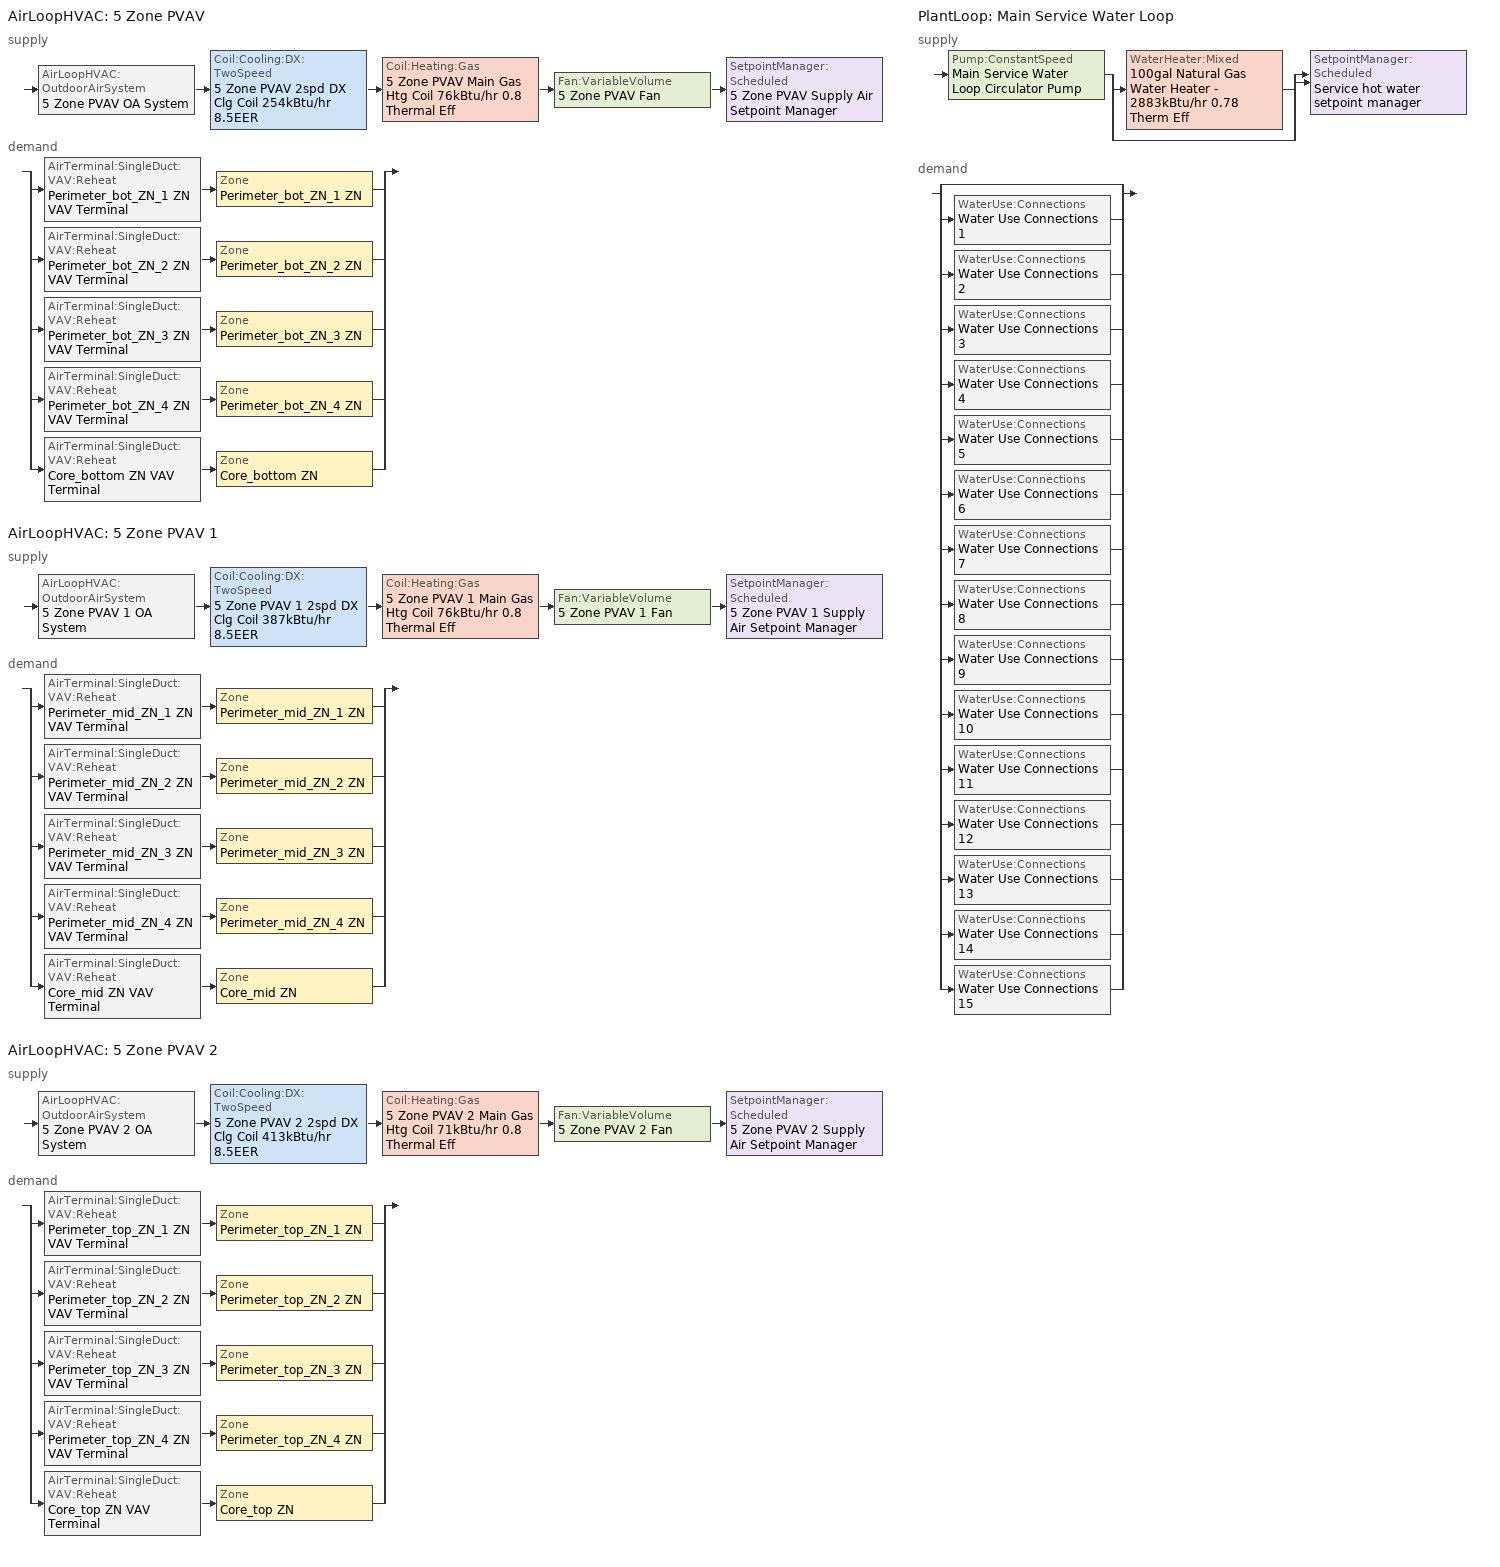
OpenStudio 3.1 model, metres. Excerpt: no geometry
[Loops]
AirLoopHVAC '5 Zone PVAV'
 supply: AirLoopHVAC:OutdoorAirSystem '5 Zone PVAV OA System' > Coil:Cooling:DX:TwoSpeed '5 Zone PVAV 2spd DX Clg Coil 254kBtu/hr 8.5EER' > Coil:Heating:Gas '5 Zone PVAV Main Gas Htg Coil 76kBtu/hr 0.8 Thermal Eff' > Fan:VariableVolume '5 Zone PVAV Fan' > SetpointManager:Scheduled '5 Zone PVAV Supply Air Setpoint Manager'
 demand: split
  | AirTerminal:SingleDuct:VAV:Reheat 'Perimeter_bot_ZN_1 ZN VAV Terminal' > Zone 'Perimeter_bot_ZN_1 ZN'
  | AirTerminal:SingleDuct:VAV:Reheat 'Perimeter_bot_ZN_2 ZN VAV Terminal' > Zone 'Perimeter_bot_ZN_2 ZN'
  | AirTerminal:SingleDuct:VAV:Reheat 'Perimeter_bot_ZN_3 ZN VAV Terminal' > Zone 'Perimeter_bot_ZN_3 ZN'
  | AirTerminal:SingleDuct:VAV:Reheat 'Perimeter_bot_ZN_4 ZN VAV Terminal' > Zone 'Perimeter_bot_ZN_4 ZN'
  | AirTerminal:SingleDuct:VAV:Reheat 'Core_bottom ZN VAV Terminal' > Zone 'Core_bottom ZN'
AirLoopHVAC '5 Zone PVAV 1'
 supply: AirLoopHVAC:OutdoorAirSystem '5 Zone PVAV 1 OA System' > Coil:Cooling:DX:TwoSpeed '5 Zone PVAV 1 2spd DX Clg Coil 387kBtu/hr 8.5EER' > Coil:Heating:Gas '5 Zone PVAV 1 Main Gas Htg Coil 76kBtu/hr 0.8 Thermal Eff' > Fan:VariableVolume '5 Zone PVAV 1 Fan' > SetpointManager:Scheduled '5 Zone PVAV 1 Supply Air Setpoint Manager'
 demand: split
  | AirTerminal:SingleDuct:VAV:Reheat 'Perimeter_mid_ZN_1 ZN VAV Terminal' > Zone 'Perimeter_mid_ZN_1 ZN'
  | AirTerminal:SingleDuct:VAV:Reheat 'Perimeter_mid_ZN_2 ZN VAV Terminal' > Zone 'Perimeter_mid_ZN_2 ZN'
  | AirTerminal:SingleDuct:VAV:Reheat 'Perimeter_mid_ZN_3 ZN VAV Terminal' > Zone 'Perimeter_mid_ZN_3 ZN'
  | AirTerminal:SingleDuct:VAV:Reheat 'Perimeter_mid_ZN_4 ZN VAV Terminal' > Zone 'Perimeter_mid_ZN_4 ZN'
  | AirTerminal:SingleDuct:VAV:Reheat 'Core_mid ZN VAV Terminal' > Zone 'Core_mid ZN'
AirLoopHVAC '5 Zone PVAV 2'
 supply: AirLoopHVAC:OutdoorAirSystem '5 Zone PVAV 2 OA System' > Coil:Cooling:DX:TwoSpeed '5 Zone PVAV 2 2spd DX Clg Coil 413kBtu/hr 8.5EER' > Coil:Heating:Gas '5 Zone PVAV 2 Main Gas Htg Coil 71kBtu/hr 0.8 Thermal Eff' > Fan:VariableVolume '5 Zone PVAV 2 Fan' > SetpointManager:Scheduled '5 Zone PVAV 2 Supply Air Setpoint Manager'
 demand: split
  | AirTerminal:SingleDuct:VAV:Reheat 'Perimeter_top_ZN_1 ZN VAV Terminal' > Zone 'Perimeter_top_ZN_1 ZN'
  | AirTerminal:SingleDuct:VAV:Reheat 'Perimeter_top_ZN_2 ZN VAV Terminal' > Zone 'Perimeter_top_ZN_2 ZN'
  | AirTerminal:SingleDuct:VAV:Reheat 'Perimeter_top_ZN_3 ZN VAV Terminal' > Zone 'Perimeter_top_ZN_3 ZN'
  | AirTerminal:SingleDuct:VAV:Reheat 'Perimeter_top_ZN_4 ZN VAV Terminal' > Zone 'Perimeter_top_ZN_4 ZN'
  | AirTerminal:SingleDuct:VAV:Reheat 'Core_top ZN VAV Terminal' > Zone 'Core_top ZN'
PlantLoop 'Main Service Water Loop'
 supply: Pump:ConstantSpeed 'Main Service Water Loop Circulator Pump' > split
  | WaterHeater:Mixed '100gal Natural Gas Water Heater - 2883kBtu/hr 0.78 Therm Eff'
  | bypass
  join > SetpointManager:Scheduled 'Service hot water setpoint manager'
 demand: split
  | bypass
  | WaterUse:Connections 'Water Use Connections 1'
  | WaterUse:Connections 'Water Use Connections 2'
  | WaterUse:Connections 'Water Use Connections 3'
  | WaterUse:Connections 'Water Use Connections 4'
  | WaterUse:Connections 'Water Use Connections 5'
  | WaterUse:Connections 'Water Use Connections 6'
  | WaterUse:Connections 'Water Use Connections 7'
  | WaterUse:Connections 'Water Use Connections 8'
  | WaterUse:Connections 'Water Use Connections 9'
  | WaterUse:Connections 'Water Use Connections 10'
  | WaterUse:Connections 'Water Use Connections 11'
  | WaterUse:Connections 'Water Use Connections 12'
  | WaterUse:Connections 'Water Use Connections 13'
  | WaterUse:Connections 'Water Use Connections 14'
  | WaterUse:Connections 'Water Use Connections 15'
[Sizing:Zone] Zone Cooling Design Supply Air Temperature Input Method=SupplyAirTemperature; Zone Cooling Design Supply Air Temperature {C}=12.7778; Zone Cooling Design Supply Air Temperature Difference {deltaC}=11.11; Zone Heating Design Supply Air Temperature Input Method=SupplyAirTemperature; Zone Heating Design Supply Air Temperature {C}=50; Zone Heating Design Supply Air Temperature Difference {deltaC}=11.11; Zone Cooling Design Supply Air Humidity Ratio {kg-H2O/kg-air}=0.0085; Zone Heating Design Supply Air Humidity Ratio {kg-H2O/kg-air}=0.008; Cooling Design Air Flow Method=DesignDay; Heating Design Air Flow Method=DesignDay; Account for Dedicated Outdoor Air System=No; Dedicated Outdoor Air System Control Strategy=NeutralSupplyAir; Dedicated Outdoor Air Low Setpoint Temperature for Design {C}=autosize; Dedicated Outdoor Air High Setpoint Temperature for Design {C}=autosize; Design Minimum Zone Ventilation Efficiency=0.6
Core_bottom ZN; Core_mid ZN; Core_top ZN; Perimeter_bot_ZN_1 ZN; Perimeter_bot_ZN_2 ZN; Perimeter_bot_ZN_3 ZN; Perimeter_bot_ZN_4 ZN; Perimeter_mid_ZN_1 ZN; Perimeter_mid_ZN_2 ZN; Perimeter_mid_ZN_3 ZN; Perimeter_mid_ZN_4 ZN; Perimeter_top_ZN_1 ZN; Perimeter_top_ZN_2 ZN; Perimeter_top_ZN_3 ZN; Perimeter_top_ZN_4 ZN
[Zone equipment]
Core_bottom ZN: Core_bottom ZN VAV Terminal
Core_mid ZN: Core_mid ZN VAV Terminal
Core_top ZN: Core_top ZN VAV Terminal
Perimeter_bot_ZN_1 ZN: Perimeter_bot_ZN_1 ZN VAV Terminal
Perimeter_bot_ZN_2 ZN: Perimeter_bot_ZN_2 ZN VAV Terminal
Perimeter_bot_ZN_3 ZN: Perimeter_bot_ZN_3 ZN VAV Terminal
Perimeter_bot_ZN_4 ZN: Perimeter_bot_ZN_4 ZN VAV Terminal
Perimeter_mid_ZN_1 ZN: Perimeter_mid_ZN_1 ZN VAV Terminal
Perimeter_mid_ZN_2 ZN: Perimeter_mid_ZN_2 ZN VAV Terminal
Perimeter_mid_ZN_3 ZN: Perimeter_mid_ZN_3 ZN VAV Terminal
Perimeter_mid_ZN_4 ZN: Perimeter_mid_ZN_4 ZN VAV Terminal
Perimeter_top_ZN_1 ZN: Perimeter_top_ZN_1 ZN VAV Terminal
Perimeter_top_ZN_2 ZN: Perimeter_top_ZN_2 ZN VAV Terminal
Perimeter_top_ZN_3 ZN: Perimeter_top_ZN_3 ZN VAV Terminal
Perimeter_top_ZN_4 ZN: Perimeter_top_ZN_4 ZN VAV Terminal
[AirLoopHVAC] Availability Schedule=OfficeMedium VAV Operation; Design Supply Air Flow Rate {m3/s}=autosize; Design Return Air Flow Fraction of Supply Air Flow=1
5 Zone PVAV; 5 Zone PVAV 1; 5 Zone PVAV 2
[Sizing:System] Type of Load to Size On=Sensible; Design Outdoor Air Flow Rate {m3/s}=Autosize; Central Heating Maximum System Air Flow Ratio=0.3; Preheat Design Temperature {C}=7.22222; Preheat Design Humidity Ratio {kg-H2O/kg-Air}=0.008; Precool Design Temperature {C}=12.7778; Precool Design Humidity Ratio {kg-H2O/kg-Air}=0.008; Central Cooling Design Supply Air Temperature {C}=12.7778; Central Heating Design Supply Air Temperature {C}=12.7778; Sizing Option=Coincident; 100% Outdoor Air in Cooling=No; 100% Outdoor Air in Heating=No; Central Cooling Design Supply Air Humidity Ratio {kg-H2O/kg-Air}=0.0085; Central Heating Design Supply Air Humidity Ratio {kg-H2O/kg-Air}=0.008; Cooling Design Air Flow Method=DesignDay; Cooling Design Air Flow Rate {m3/s}=0; Heating Design Air Flow Method=DesignDay; Heating Design Air Flow Rate {m3/s}=0; System Outdoor Air Method=VentilationRateProcedure; Zone Maximum Outdoor Air Fraction=1; Cooling Supply Air Flow Rate Per Floor Area {m3/s-m2}=0.00996765; Cooling Fraction of Autosized Cooling Supply Air Flow Rate=1; Cooling Supply Air Flow Rate Per Unit Cooling Capacity {m3/s-W}=3.94755e-05; Heating Supply Air Flow Rate Per Floor Area {m3/s-m2}=0.00996765; Heating Fraction of Autosized Heating Supply Air Flow Rate=1; Heating Fraction of Autosized Cooling Supply Air Flow Rate=1; Heating Supply Air Flow Rate Per Unit Heating Capacity {m3/s-W}=3.15882e-05; Cooling Design Capacity Method=CoolingDesignCapacity; Cooling Design Capacity {W}=autosize; Cooling Design Capacity Per Floor Area {W/m2}=234.7; Fraction of Autosized Cooling Design Capacity=1; Heating Design Capacity Method=HeatingDesignCapacity; Heating Design Capacity {W}=autosize; Heating Design Capacity Per Floor Area {W/m2}=157; Fraction of Autosized Heating Design Capacity=1; Central Cooling Capacity Control Method=OnOff
5 Zone PVAV; 5 Zone PVAV 1; 5 Zone PVAV 2
[SetpointManager:Scheduled] Control Variable=Temperature
Name | Schedule | Setpoint Node or NodeList
5 Zone PVAV Supply Air Setpoint Manager | Supply Air Temp - 55.0F | 5 Zone PVAV Supply Outlet Node
5 Zone PVAV 1 Supply Air Setpoint Manager | Supply Air Temp - 55.0F 1 | 5 Zone PVAV 1 Supply Outlet Node
5 Zone PVAV 2 Supply Air Setpoint Manager | Supply Air Temp - 55.0F 2 | 5 Zone PVAV 2 Supply Outlet Node
Service hot water setpoint manager | Service Water Loop Temp - 140F | Main Service Water Loop Supply Outlet Node
[Fan:VariableVolume] Availability Schedule=Always On Discrete; Pressure Rise {Pa}=1574.24; Maximum Flow Rate {m3/s}=Autosize; Fan Power Minimum Flow Rate Input Method=Fraction; Fan Power Minimum Flow Fraction=0.25; Fan Power Minimum Air Flow Rate {m3/s}=0; Motor In Airstream Fraction=1; Fan Power Coefficient 1=0.189848; Fan Power Coefficient 2=0.31447; Fan Power Coefficient 3=0.495682; Fan Power Coefficient 4=0; Fan Power Coefficient 5=0
Name | Fan Total Efficiency | Motor Efficiency
5 Zone PVAV Fan; 5 Zone PVAV 1 Fan | 0.5915 | 0.91
5 Zone PVAV 2 Fan | 0.6006 | 0.924
[Coil:Heating:Gas] Availability Schedule=Always On Discrete; Gas Burner Efficiency=0.8; Nominal Capacity {W}=AutoSize; Parasitic Electric Load {W}=0; Parasitic Gas Load {W}=0
5 Zone PVAV Main Gas Htg Coil 76kBtu/hr 0.8 Thermal Eff; 5 Zone PVAV 1 Main Gas Htg Coil 76kBtu/hr 0.8 Thermal Eff; 5 Zone PVAV 2 Main Gas Htg Coil 71kBtu/hr 0.8 Thermal Eff
[Coil:Cooling:DX:TwoSpeed] Availability Schedule=Always On Discrete; Rated High Speed Total Cooling Capacity {W}=Autosize; Rated High Speed Sensible Heat Ratio=Autosize; Rated High Speed COP {W/W}=3.5; Rated High Speed Air Flow Rate {m3/s}=Autosize; Unit Internal Static Air Pressure {Pa}=773.3; Total Cooling Capacity Function of Temperature Curve=DOE Ref DX Clg Coil Cool-Cap-fT; Total Cooling Capacity Function of Flow Fraction Curve=DOE Ref DX Clg Coil Cool-CAP-fFlow; Energy Input Ratio Function of Temperature Curve=DOE Ref DX Clg Coil Cool-EIR-fT; Energy Input Ratio Function of Flow Fraction Curve=DOE Ref DX Clg Coil Cool-EIR-fFlow; Part Load Fraction Correlation Curve=DOE Ref DX Clg Coil Cool-PLF-fPLR; Rated Low Speed Total Cooling Capacity {W}=Autosize; Rated Low Speed Sensible Heat Ratio=0.69; Rated Low Speed COP {W/W}=3.5; Low Speed Total Cooling Capacity Function of Temperature Curve=DOE Ref DX Clg Coil Cool-Cap-fT; Low Speed Energy Input Ratio Function of Temperature Curve=DOE Ref DX Clg Coil Cool-EIR-fT; Condenser Type=AirCooled; Minimum Outdoor Dry-Bulb Temperature for Compressor Operation {C}=-25; High Speed Evaporative Condenser Effectiveness=0; High Speed Evaporative Condenser Air Flow Rate {m3/s}=Autosize; High Speed Evaporative Condenser Pump Rated Power Consumption {W}=Autosize; Low Speed Evaporative Condenser Effectiveness=0; Low Speed Evaporative Condenser Air Flow Rate {m3/s}=Autosize; Low Speed Evaporative Condenser Pump Rated Power Consumption {W}=Autosize; Basin Heater Capacity {W/K}=10; Basin Heater Setpoint Temperature {C}=2
5 Zone PVAV 2spd DX Clg Coil 254kBtu/hr 8.5EER; 5 Zone PVAV 1 2spd DX Clg Coil 387kBtu/hr 8.5EER; 5 Zone PVAV 2 2spd DX Clg Coil 413kBtu/hr 8.5EER
[Controller:OutdoorAir] Minimum Outdoor Air Flow Rate {m3/s}=autosize; Maximum Outdoor Air Flow Rate {m3/s}=Autosize; Economizer Control Type=DifferentialDryBulb; Economizer Control Action Type=ModulateFlow; Lockout Type=LockoutWithCompressor; Minimum Limit Type=FixedMinimum; Minimum Outdoor Air Schedule=OfficeMedium VAV OA Damper; High Humidity Control=No; Heat Recovery Bypass Control Type=BypassWhenWithinEconomizerLimits
Name | Controller Mechanical Ventilation
Controller Outdoor Air 1 | 5 Zone PVAV Ventilation Controller
Controller Outdoor Air 2 | 5 Zone PVAV 1 Ventilation Controller
Controller Outdoor Air 3 | 5 Zone PVAV 2 Ventilation Controller
[Controller:MechanicalVentilation] Availability Schedule=OfficeMedium VAV OA Damper; System Outdoor Air Method=ZoneSum
5 Zone PVAV Ventilation Controller; 5 Zone PVAV 1 Ventilation Controller; 5 Zone PVAV 2 Ventilation Controller
[AirLoopHVAC:OutdoorAirSystem]
Name | Controller
5 Zone PVAV OA System | Controller Outdoor Air 1
5 Zone PVAV 1 OA System | Controller Outdoor Air 2
5 Zone PVAV 2 OA System | Controller Outdoor Air 3
[Coil:Heating:Electric] Availability Schedule=Always On Discrete; Efficiency=1
Perimeter_bot_ZN_1 ZN Electric Reheat Coil; Perimeter_bot_ZN_2 ZN Electric Reheat Coil; Perimeter_bot_ZN_3 ZN Electric Reheat Coil; Perimeter_bot_ZN_4 ZN Electric Reheat Coil; Core_bottom ZN Electric Reheat Coil; Perimeter_mid_ZN_1 ZN Electric Reheat Coil; Perimeter_mid_ZN_2 ZN Electric Reheat Coil; Perimeter_mid_ZN_3 ZN Electric Reheat Coil; Perimeter_mid_ZN_4 ZN Electric Reheat Coil; Core_mid ZN Electric Reheat Coil; Perimeter_top_ZN_1 ZN Electric Reheat Coil; Perimeter_top_ZN_2 ZN Electric Reheat Coil; Perimeter_top_ZN_3 ZN Electric Reheat Coil; Perimeter_top_ZN_4 ZN Electric Reheat Coil; Core_top ZN Electric Reheat Coil
[AirTerminal:SingleDuct:VAV:Reheat] Availability Schedule=Always On Discrete; Maximum Air Flow Rate {m3/s}=AutoSize; Zone Minimum Air Flow Input Method=Constant; Constant Minimum Air Flow Fraction=0.3; Fixed Minimum Air Flow Rate {m3/s}=0; Maximum Hot Water or Steam Flow Rate {m3/s}=AutoSize; Minimum Hot Water or Steam Flow Rate {m3/s}=0; Convergence Tolerance=0.001; Damper Heating Action=Normal; Maximum Flow per Zone Floor Area During Reheat {m3/s-m2}=AutoSize; Maximum Flow Fraction During Reheat=0.5; Maximum Reheat Air Temperature {C}=50; Control For Outdoor Air=No
Name | Reheat Coil
Perimeter_bot_ZN_1 ZN VAV Terminal | Perimeter_bot_ZN_1 ZN Electric Reheat Coil
Perimeter_bot_ZN_2 ZN VAV Terminal | Perimeter_bot_ZN_2 ZN Electric Reheat Coil
Perimeter_bot_ZN_3 ZN VAV Terminal | Perimeter_bot_ZN_3 ZN Electric Reheat Coil
Perimeter_bot_ZN_4 ZN VAV Terminal | Perimeter_bot_ZN_4 ZN Electric Reheat Coil
Core_bottom ZN VAV Terminal | Core_bottom ZN Electric Reheat Coil
Perimeter_mid_ZN_1 ZN VAV Terminal | Perimeter_mid_ZN_1 ZN Electric Reheat Coil
Perimeter_mid_ZN_2 ZN VAV Terminal | Perimeter_mid_ZN_2 ZN Electric Reheat Coil
Perimeter_mid_ZN_3 ZN VAV Terminal | Perimeter_mid_ZN_3 ZN Electric Reheat Coil
Perimeter_mid_ZN_4 ZN VAV Terminal | Perimeter_mid_ZN_4 ZN Electric Reheat Coil
Core_mid ZN VAV Terminal | Core_mid ZN Electric Reheat Coil
Perimeter_top_ZN_1 ZN VAV Terminal | Perimeter_top_ZN_1 ZN Electric Reheat Coil
Perimeter_top_ZN_2 ZN VAV Terminal | Perimeter_top_ZN_2 ZN Electric Reheat Coil
Perimeter_top_ZN_3 ZN VAV Terminal | Perimeter_top_ZN_3 ZN Electric Reheat Coil
Perimeter_top_ZN_4 ZN VAV Terminal | Perimeter_top_ZN_4 ZN Electric Reheat Coil
Core_top ZN VAV Terminal | Core_top ZN Electric Reheat Coil
[PlantLoop]
Main Service Water Loop: Glycol Concentration=0; Maximum Loop Temperature {C}=60; Minimum Loop Temperature {C}=10; Plant Loop Volume {m3}=Autocalculate; Load Distribution Scheme=Optimal
[Sizing:Plant]
Main Service Water Loop: Loop Type=Heating; Design Loop Exit Temperature {C}=60; Loop Design Temperature Difference {deltaC}=5; Sizing Option=NonCoincident; Zone Timesteps in Averaging Window=1; Coincident Sizing Factor Mode=None
[Pump:ConstantSpeed]
Main Service Water Loop Circulator Pump: Rated Flow Rate {m3/s}=autosize; Rated Pump Head {Pa}=179352; Rated Power Consumption {W}=autosize; Motor Efficiency=0.825; Fraction of Motor Inefficiencies to Fluid Stream=0; Pump Control Type=Intermittent; Design Power Sizing Method=PowerPerFlowPerPressure; Design Electric Power per Unit Flow Rate {W/(m3/s)}=348701.1; Design Shaft Power per Unit Flow Rate per Unit Head {W-s/m3-Pa}=1.28205
[WaterHeater:Mixed]
100gal Natural Gas Water Heater - 2883kBtu/hr 0.78 Therm Eff: Tank Volume {m3}=0.378541; Setpoint Temperature Schedule=Service Water Loop Temp - 140F; Deadband Temperature Difference {deltaC}=2; Maximum Temperature Limit {C}=60; Heater Control Type=Cycle; Heater Maximum Capacity {W}=844924; Heater Fuel Type=NaturalGas; Heater Thermal Efficiency=0.83; Off Cycle Parasitic Fuel Consumption Rate {W}=19.9992; Off Cycle Parasitic Fuel Type=NaturalGas; Off Cycle Parasitic Heat Fraction to Tank=0; On Cycle Parasitic Fuel Consumption Rate {W}=19.9992; On Cycle Parasitic Fuel Type=NaturalGas; On Cycle Parasitic Heat Fraction to Tank=0; Ambient Temperature Indicator=ThermalZone; Ambient Temperature Thermal Zone=Core_bottom ZN; Off Cycle Loss Coefficient to Ambient Temperature {W/K}=5.99799; On Cycle Loss Coefficient to Ambient Temperature {W/K}=5.99799; Use Side Effectiveness=1; Source Side Effectiveness=1; Use Side Design Flow Rate {m3/s}=autosize; Source Side Design Flow Rate {m3/s}=autosize; Indirect Water Heating Recovery Time {hr}=1.5; Source Side Flow Control Mode=IndirectHeatPrimarySetpoint
[WaterUse:Connections]
Name | Water Use Equipment Name 1
Water Use Connections 1 | Core_bottom Service Water Use 0.1gpm
Water Use Connections 2 | Core_mid Service Water Use 0.1gpm
Water Use Connections 3 | Core_top Service Water Use 0.1gpm
Water Use Connections 4 | Perimeter_bot_ZN_1 Service Water Use 0.02gpm
Water Use Connections 5 | Perimeter_bot_ZN_2 Service Water Use 0.01gpm
Water Use Connections 6 | Perimeter_bot_ZN_3 Service Water Use 0.02gpm
Water Use Connections 7 | Perimeter_bot_ZN_4 Service Water Use 0.01gpm
Water Use Connections 8 | Perimeter_mid_ZN_1 Service Water Use 0.02gpm
Water Use Connections 9 | Perimeter_mid_ZN_2 Service Water Use 0.01gpm
Water Use Connections 10 | Perimeter_mid_ZN_3 Service Water Use 0.02gpm
Water Use Connections 11 | Perimeter_mid_ZN_4 Service Water Use 0.01gpm
Water Use Connections 12 | Perimeter_top_ZN_1 Service Water Use 0.02gpm
Water Use Connections 13 | Perimeter_top_ZN_2 Service Water Use 0.01gpm
Water Use Connections 14 | Perimeter_top_ZN_3 Service Water Use 0.02gpm
Water Use Connections 15 | Perimeter_top_ZN_4 Service Water Use 0.01gpm
[WaterUse:Equipment:Definition] Sensible Fraction Schedule=Fraction Sensible - 0.2; Latent Fraction Schedule=Fraction Latent - 0.05
Name | Peak Flow Rate {m3/s} | Target Temperature Schedule
Core_bottom Service Water Use Def 0.1gpm | 6.15882e-06 | Mixed Water At Faucet Temp - 140F
Core_mid Service Water Use Def 0.1gpm | 6.15882e-06 | Mixed Water At Faucet Temp - 140F 1
Core_top Service Water Use Def 0.1gpm | 6.15882e-06 | Mixed Water At Faucet Temp - 140F 2
Perimeter_bot_ZN_1 Service Water Use Def 0.02gpm | 1.29833e-06 | Mixed Water At Faucet Temp - 140F 3
Perimeter_bot_ZN_2 Service Water Use Def 0.01gpm | 8.21952e-07 | Mixed Water At Faucet Temp - 140F 4
Perimeter_bot_ZN_3 Service Water Use Def 0.02gpm | 1.29833e-06 | Mixed Water At Faucet Temp - 140F 5
Perimeter_bot_ZN_4 Service Water Use Def 0.01gpm | 8.21898e-07 | Mixed Water At Faucet Temp - 140F 6
Perimeter_mid_ZN_1 Service Water Use Def 0.02gpm | 1.29833e-06 | Mixed Water At Faucet Temp - 140F 7
Perimeter_mid_ZN_2 Service Water Use Def 0.01gpm | 8.21952e-07 | Mixed Water At Faucet Temp - 140F 8
Perimeter_mid_ZN_3 Service Water Use Def 0.02gpm | 1.29833e-06 | Mixed Water At Faucet Temp - 140F 9
Perimeter_mid_ZN_4 Service Water Use Def 0.01gpm | 8.21898e-07 | Mixed Water At Faucet Temp - 140F 10
Perimeter_top_ZN_1 Service Water Use Def 0.02gpm | 1.29833e-06 | Mixed Water At Faucet Temp - 140F 11
Perimeter_top_ZN_2 Service Water Use Def 0.01gpm | 8.21952e-07 | Mixed Water At Faucet Temp - 140F 12
Perimeter_top_ZN_3 Service Water Use Def 0.02gpm | 1.29833e-06 | Mixed Water At Faucet Temp - 140F 13
Perimeter_top_ZN_4 Service Water Use Def 0.01gpm | 8.21898e-07 | Mixed Water At Faucet Temp - 140F 14
[WaterUse:Equipment] Flow Rate Fraction Schedule=OfficeMedium BLDG_SWH_SCH
Name | Water Use Equipment Definition
Core_bottom Service Water Use 0.1gpm | Core_bottom Service Water Use Def 0.1gpm
Core_mid Service Water Use 0.1gpm | Core_mid Service Water Use Def 0.1gpm
Core_top Service Water Use 0.1gpm | Core_top Service Water Use Def 0.1gpm
Perimeter_bot_ZN_1 Service Water Use 0.02gpm | Perimeter_bot_ZN_1 Service Water Use Def 0.02gpm
Perimeter_bot_ZN_2 Service Water Use 0.01gpm | Perimeter_bot_ZN_2 Service Water Use Def 0.01gpm
Perimeter_bot_ZN_3 Service Water Use 0.02gpm | Perimeter_bot_ZN_3 Service Water Use Def 0.02gpm
Perimeter_bot_ZN_4 Service Water Use 0.01gpm | Perimeter_bot_ZN_4 Service Water Use Def 0.01gpm
Perimeter_mid_ZN_1 Service Water Use 0.02gpm | Perimeter_mid_ZN_1 Service Water Use Def 0.02gpm
Perimeter_mid_ZN_2 Service Water Use 0.01gpm | Perimeter_mid_ZN_2 Service Water Use Def 0.01gpm
Perimeter_mid_ZN_3 Service Water Use 0.02gpm | Perimeter_mid_ZN_3 Service Water Use Def 0.02gpm
Perimeter_mid_ZN_4 Service Water Use 0.01gpm | Perimeter_mid_ZN_4 Service Water Use Def 0.01gpm
Perimeter_top_ZN_1 Service Water Use 0.02gpm | Perimeter_top_ZN_1 Service Water Use Def 0.02gpm
Perimeter_top_ZN_2 Service Water Use 0.01gpm | Perimeter_top_ZN_2 Service Water Use Def 0.01gpm
Perimeter_top_ZN_3 Service Water Use 0.02gpm | Perimeter_top_ZN_3 Service Water Use Def 0.02gpm
Perimeter_top_ZN_4 Service Water Use 0.01gpm | Perimeter_top_ZN_4 Service Water Use Def 0.01gpm
[Schedule:Constant]
Always On Discrete: Value=1
[Schedule:Ruleset]
OfficeMedium VAV Operation: Default Day Schedule=OfficeMedium VAV Operation Default; Summer Design Day Schedule=OfficeMedium VAV Operation Summer Design Day; Winter Design Day Schedule=OfficeMedium VAV Operation Winter Design Day
OfficeMedium VAV OA Damper: Default Day Schedule=OfficeMedium VAV OA Damper Default; Summer Design Day Schedule=OfficeMedium VAV OA Damper Summer Design Day; Winter Design Day Schedule=OfficeMedium VAV OA Damper Winter Design Day
Supply Air Temp - 55.0F: Default Day Schedule=Supply Air Temp - 55.0F Default
Supply Air Temp - 55.0F 1: Default Day Schedule=Supply Air Temp - 55.0F Default 1
Supply Air Temp - 55.0F 2: Default Day Schedule=Supply Air Temp - 55.0F Default 2
Service Water Loop Temp - 140F: Default Day Schedule=Service Water Loop Temp - 140F Default
Fraction Sensible - 0.2: Default Day Schedule=Fraction Sensible - 0.2 Default
Fraction Latent - 0.05: Default Day Schedule=Fraction Latent - 0.05 Default
Mixed Water At Faucet Temp - 140F: Default Day Schedule=Mixed Water At Faucet Temp - 140F Default
OfficeMedium BLDG_SWH_SCH: Default Day Schedule=OfficeMedium BLDG_SWH_SCH Default; Summer Design Day Schedule=OfficeMedium BLDG_SWH_SCH Summer Design Day; Winter Design Day Schedule=OfficeMedium BLDG_SWH_SCH Winter Design Day
Mixed Water At Faucet Temp - 140F 1: Default Day Schedule=Mixed Water At Faucet Temp - 140F Default 1
Mixed Water At Faucet Temp - 140F 2: Default Day Schedule=Mixed Water At Faucet Temp - 140F Default 2
Mixed Water At Faucet Temp - 140F 3: Default Day Schedule=Mixed Water At Faucet Temp - 140F Default 3
Mixed Water At Faucet Temp - 140F 4: Default Day Schedule=Mixed Water At Faucet Temp - 140F Default 4
Mixed Water At Faucet Temp - 140F 5: Default Day Schedule=Mixed Water At Faucet Temp - 140F Default 5
Mixed Water At Faucet Temp - 140F 6: Default Day Schedule=Mixed Water At Faucet Temp - 140F Default 6
Mixed Water At Faucet Temp - 140F 7: Default Day Schedule=Mixed Water At Faucet Temp - 140F Default 7
Mixed Water At Faucet Temp - 140F 8: Default Day Schedule=Mixed Water At Faucet Temp - 140F Default 8
Mixed Water At Faucet Temp - 140F 9: Default Day Schedule=Mixed Water At Faucet Temp - 140F Default 9
Mixed Water At Faucet Temp - 140F 10: Default Day Schedule=Mixed Water At Faucet Temp - 140F Default 10
Mixed Water At Faucet Temp - 140F 11: Default Day Schedule=Mixed Water At Faucet Temp - 140F Default 11
Mixed Water At Faucet Temp - 140F 12: Default Day Schedule=Mixed Water At Faucet Temp - 140F Default 12
Mixed Water At Faucet Temp - 140F 13: Default Day Schedule=Mixed Water At Faucet Temp - 140F Default 13
Mixed Water At Faucet Temp - 140F 14: Default Day Schedule=Mixed Water At Faucet Temp - 140F Default 14
[Schedule:Day]
OfficeMedium VAV Operation Default: 5, 45, 0, 22, 30, 1, 24, 0, 0
OfficeMedium VAV Operation Summer Design Day; OfficeMedium VAV OA Damper Default; OfficeMedium VAV OA Damper Summer Design Day: 6, 0, 0, 20, 0, 1, 24, 0, 0
OfficeMedium VAV Operation Winter Design Day; OfficeMedium VAV Operation Sat|Sun|WntrDsn Day; OfficeMedium VAV OA Damper Winter Design Day; OfficeMedium VAV OA Damper Sat|Sun|WntrDsn Day: 24, 0, 0
Supply Air Temp - 55.0F Default; Supply Air Temp - 55.0F Default 1; Supply Air Temp - 55.0F Default 2: 24, 0, 12.7778
Service Water Loop Temp - 140F Default; Mixed Water At Faucet Temp - 140F Default; Mixed Water At Faucet Temp - 140F Default 1; Mixed Water At Faucet Temp - 140F Default 2; Mixed Water At Faucet Temp - 140F Default 3; Mixed Water At Faucet Temp - 140F Default 4; Mixed Water At Faucet Temp - 140F Default 5; Mixed Water At Faucet Temp - 140F Default 6; Mixed Water At Faucet Temp - 140F Default 7; Mixed Water At Faucet Temp - 140F Default 8; Mixed Water At Faucet Temp - 140F Default 9; Mixed Water At Faucet Temp - 140F Default 10; Mixed Water At Faucet Temp - 140F Default 11; Mixed Water At Faucet Temp - 140F Default 12; Mixed Water At Faucet Temp - 140F Default 13; Mixed Water At Faucet Temp - 140F Default 14: 24, 0, 60
Fraction Sensible - 0.2 Default: 24, 0, 0.2
Fraction Latent - 0.05 Default: 24, 0, 0.05
OfficeMedium BLDG_SWH_SCH Default: 6, 0, 0, 11, 0, 0.04, 13, 0, 0.06, 14, 0, 0.09, 15, 0, 0.06, 18, 0, 0.04, 24, 0, 0
OfficeMedium BLDG_SWH_SCH Summer Design Day; OfficeMedium BLDG_SWH_SCH SmrDsn|Wkdy Day: 6, 0, 0, 7, 0, 0.07, 8, 0, 0.19, 9, 0, 0.35, 10, 0, 0.38, 11, 0, 0.39, 12, 0, 0.47, 13, 0, 0.57, 14, 0, 0.54, 15, 0, 0.34, 16, 0, 0.33, 17, 0, 0.44, 18, 0, 0.26, 19, 0, 0.21, 20, 0, 0.15, 21, 0, 0.17, 22, 0, 0.08, 24, 0, 0.05
OfficeMedium BLDG_SWH_SCH Winter Design Day; OfficeMedium BLDG_SWH_SCH WntrDsn|Sat Day: 6, 0, 0, 7, 0, 0.07, 8, 0, 0.11, 9, 0, 0.15, 10, 0, 0.21, 11, 0, 0.19, 12, 0, 0.23, 13, 0, 0.2, 14, 0, 0.19, 15, 0, 0.15, 16, 0, 0.13, 17, 0, 0.14, 19, 0, 0.07, 24, 0, 0
[Schedule:Rule] Date Specification Type=DateRange; Start Month=1; Start Day=1; End Month=12; End Day=31
Name | Schedule Ruleset | Rule Order | Day Schedule | Apply Sunday | Apply Saturday | Apply Monday | Apply Tuesday | Apply Wednesday | Apply Thursday | Apply Friday
Schedule Rule 16 | OfficeMedium VAV Operation | 0 | OfficeMedium VAV Operation Sat|Sun|WntrDsn Day | Yes | Yes
Schedule Rule 17 | OfficeMedium VAV OA Damper | 0 | OfficeMedium VAV OA Damper Sat|Sun|WntrDsn Day | Yes | Yes
Schedule Rule 18 | OfficeMedium BLDG_SWH_SCH | 1 | OfficeMedium BLDG_SWH_SCH SmrDsn|Wkdy Day |  |  | Yes | Yes | Yes | Yes | Yes
Schedule Rule 19 | OfficeMedium BLDG_SWH_SCH | 0 | OfficeMedium BLDG_SWH_SCH WntrDsn|Sat Day |  | Yes
[Curve:Biquadratic] Minimum Value of x=-100; Maximum Value of x=100; Minimum Value of y=-100; Maximum Value of y=100
Name | Coefficient1 Constant | Coefficient2 x | Coefficient3 x**2 | Coefficient4 y | Coefficient5 y**2 | Coefficient6 x*y
DOE Ref DX Clg Coil Cool-Cap-fT | 0.971212 | -0.0152755 | 0.00144345 | -0.00039321 | -6.8364e-06 | -0.000290596
DOE Ref DX Clg Coil Cool-EIR-fT | 0.286871 | 0.0239022 | -0.000810648 | 0.0134585 | 0.000338936 | -0.000487004
[Curve:Cubic] Coefficient1 Constant=1; Coefficient2 x=0; Coefficient3 x**2=0; Coefficient4 x**3=0; Minimum Value of x=-100; Maximum Value of x=100
DOE Ref DX Clg Coil Cool-CAP-fFlow; DOE Ref DX Clg Coil Cool-EIR-fFlow
[Curve:Quadratic]
DOE Ref DX Clg Coil Cool-PLF-fPLR: Coefficient1 Constant=0.909496; Coefficient2 x=0.0986477; Coefficient3 x**2=-0.00819488; Minimum Value of x=0; Maximum Value of x=1
